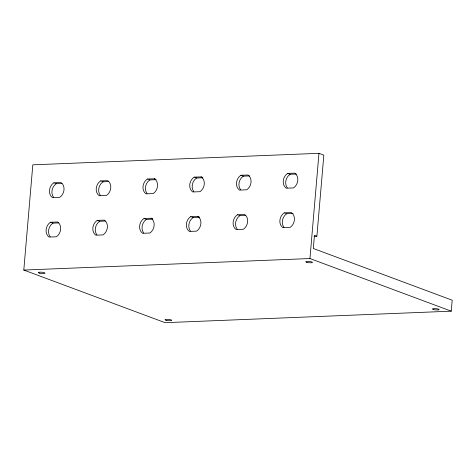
<?xml version="1.0" encoding="UTF-8"?>
<svg xmlns="http://www.w3.org/2000/svg" width="476" height="476" viewBox="0 0 476 476"><rect width="100%" height="100%" fill="white"/><g stroke="black" fill="none" stroke-linecap="round" stroke-linejoin="round"><path stroke-width="0.71" d="M316.885 236.245L314.446 235.34L313.321 248.49L452.2 300.207L451.26 311.173L165.118 322.68L23.8 270.053L32.82 164.827L318.968 153.32L323.841 155.134L316.885 236.245L314.077 236.358M451.26 311.173L309.947 258.545L318.968 153.32M53.901 182.772L53.746 182.849A8.711 7.092 -69.6 0 0 52.479 197.611L59.75 197.32A8.711 7.092 -69.6 0 0 61.017 182.552L53.901 182.772L56.335 183.676L61.916 183.45M56.335 183.676L56.18 183.754A8.711 7.092 -69.6 0 0 53.526 197.225M100.656 180.886L100.501 180.963A8.711 7.092 -69.6 0 0 99.234 195.731L106.505 195.44A8.711 7.092 -69.6 0 0 107.772 180.672L100.656 180.886L103.09 181.796L108.671 181.57M103.09 181.796L102.935 181.874A8.711 7.092 -69.6 0 0 100.281 195.344M50.516 222.227L50.361 222.304A8.711 7.092 -69.6 0 0 49.099 237.072L56.37 236.78A8.711 7.092 -69.6 0 0 57.638 222.012L50.516 222.227L52.955 223.137L58.536 222.911M52.955 223.137L52.8 223.214A8.711 7.092 -69.6 0 0 50.141 236.685M147.411 179.006L147.257 179.083A8.711 7.092 -69.6 0 0 145.989 193.851L153.266 193.559A8.711 7.092 -69.6 0 0 154.527 178.792L147.411 179.006L149.845 179.916L156.128 179.66M149.845 179.916L149.696 179.993A8.711 7.092 -69.6 0 0 147.036 193.464M97.271 220.346L97.116 220.424A8.711 7.092 -69.6 0 0 95.854 235.192L103.125 234.894A8.711 7.092 -69.6 0 0 104.393 220.132L97.271 220.346L99.71 221.257L105.291 221.031M99.71 221.257L99.555 221.334A8.711 7.092 -69.6 0 0 96.902 234.805M194.166 177.126L194.012 177.203A8.711 7.092 -69.6 0 0 192.744 191.971L200.021 191.673A8.711 7.092 -69.6 0 0 201.283 176.911L194.166 177.126L196.6 178.036L202.883 177.78M196.6 178.036L196.451 178.113A8.711 7.092 -69.6 0 0 193.791 191.584M144.026 218.466L143.877 218.543A8.711 7.092 -69.6 0 0 142.61 233.311L149.88 233.014A8.711 7.092 -69.6 0 0 151.148 218.252L144.026 218.466L146.465 219.376L152.742 219.121M146.465 219.376L146.31 219.454A8.711 7.092 -69.6 0 0 143.657 232.925M240.921 175.245L240.767 175.323A8.711 7.092 -69.6 0 0 239.505 190.091L246.776 189.793A8.711 7.092 -69.6 0 0 248.038 175.031L240.921 175.245L243.355 176.156L249.638 175.9M243.355 176.156L243.206 176.233A8.711 7.092 -69.6 0 0 240.547 189.704M190.781 216.586L190.632 216.663A8.711 7.092 -69.6 0 0 189.365 231.425L196.636 231.134A8.711 7.092 -69.6 0 0 197.903 216.372L190.781 216.586L193.22 217.496L199.498 217.24M193.22 217.496L193.066 217.574A8.711 7.092 -69.6 0 0 190.412 231.038M287.677 173.365L287.522 173.442A8.711 7.092 -69.6 0 0 286.26 188.204L293.531 187.913A8.711 7.092 -69.6 0 0 294.799 173.151L287.677 173.365L290.116 174.275L296.393 174.02M290.116 174.275L289.961 174.353A8.711 7.092 -69.6 0 0 287.308 187.818M237.536 214.706L237.387 214.783A8.711 7.092 -69.6 0 0 236.12 229.545L243.391 229.254A8.711 7.092 -69.6 0 0 244.658 214.492L237.536 214.706L239.975 215.61L245.556 215.39M239.975 215.61L239.821 215.688A8.711 7.092 -69.6 0 0 237.167 229.158M284.297 212.826L284.142 212.903A8.711 7.092 -69.6 0 0 282.875 227.665L290.146 227.373A8.711 7.092 -69.6 0 0 291.413 212.611L284.297 212.826L286.73 213.73L293.014 213.48M286.73 213.73L286.576 213.807A8.711 7.092 -69.6 0 0 283.922 227.278M23.8 270.053L309.947 258.545M201.146 176.846L202.359 177.298M154.391 178.726L155.604 179.178M197.76 216.306L198.98 216.758M151.005 218.186L152.832 218.865M39.443 273.141A3.362 0.631 4.9 0 0 44.952 273.254A3.362 0.631 4.9 0 0 40.638 272.165A3.362 0.631 4.9 0 0 39.443 273.141M306.883 262.383A3.362 0.631 4.9 0 0 312.399 262.496A3.362 0.631 4.9 0 0 308.085 261.407A3.362 0.631 4.9 0 0 306.883 262.383M166.142 320.324A3.362 0.631 4.9 0 0 171.652 320.437A3.362 0.631 4.9 0 0 167.338 319.348A3.362 0.631 4.9 0 0 166.142 320.324M433.582 309.567A3.362 0.631 4.9 0 0 439.092 309.68A3.362 0.631 4.9 0 0 434.778 308.591A3.362 0.631 4.9 0 0 433.582 309.567"/></g></svg>
